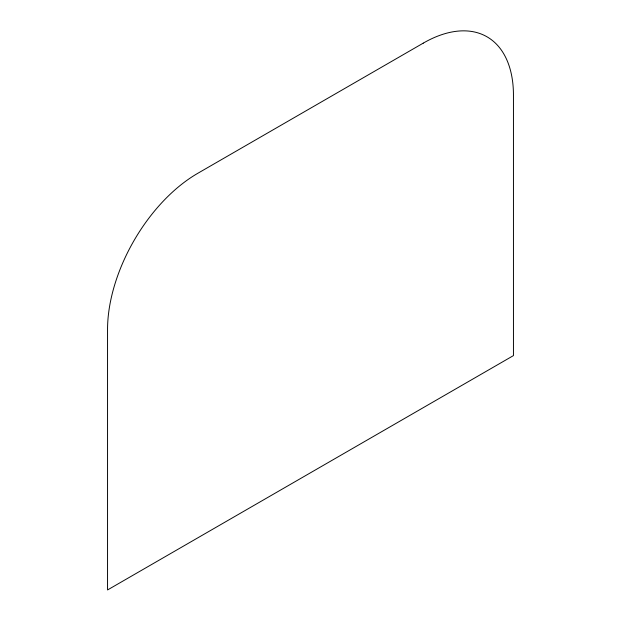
<?xml version="1.0" encoding="UTF-8"?>
<svg xmlns="http://www.w3.org/2000/svg" width="621" height="621" viewBox="0 0 621 621"><rect width="100%" height="100%" fill="white"/><g stroke="black" fill="none" stroke-linecap="round" stroke-linejoin="round"><path stroke-width="0.93" d="M423.25 43.136L197.75 173.329A127.561 73.651 -60 0 0 107.549 329.557L107.549 589.95L513.451 355.6L513.451 95.215A127.561 73.651 -60 0 0 423.25 43.136"/></g></svg>
